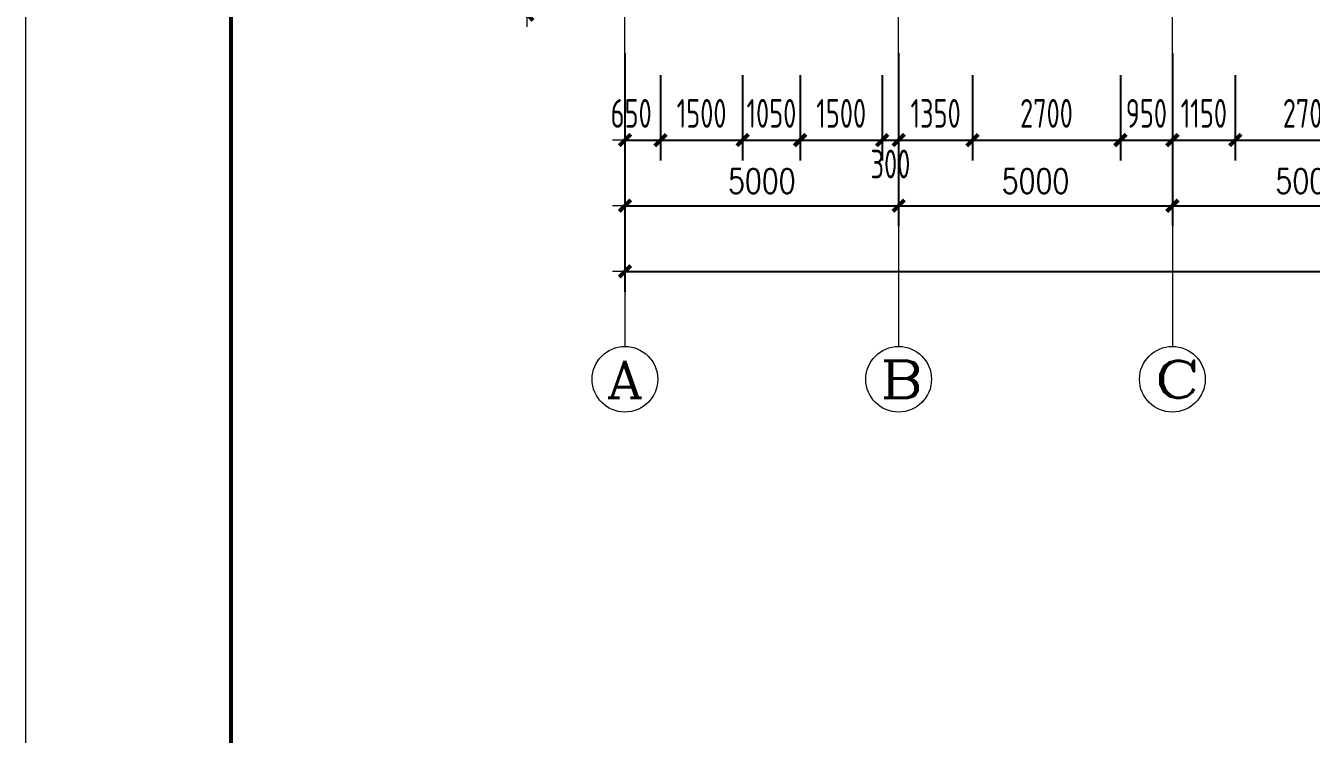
# Model space of a CAD drawing. Header units: millimetres. Extents: x 19781 to 898973, y -947928 to -267362.
# Drawn here: x 431826 to 455311, y -740800 to -727848 of the extents above; entities that cross this region are included whole.
import ezdxf

# ---------------------------------------------------------------- set-up
doc = ezdxf.new("R2010")
doc.units = ezdxf.units.MM
doc.header["$LTSCALE"] = 100
doc.linetypes.add('DOTE', pattern=[2.42, 2, -0.2, 0.02, -0.2])
doc.layers.get('0').update_dxf_attribs({"lineweight": 18})
for name, color, linetype, lineweight in [('AXIS', 3, 'Continuous', 18), ('AXIS_TEXT', 7, 'Continuous', 18), ('BORDER', 7, 'Continuous', 18), ('DOTE', 1, 'DOTE', 18)]:
    doc.layers.add(name, color=color, linetype=linetype, lineweight=lineweight)
doc.styles.add('_TCH_AXIS', font='complex.shx', dxfattribs={"bigfont": 'gbcbig.shx'})
doc.styles.add('COMPLEX', font='complex.shx', dxfattribs={"bigfont": 'gbcbig.shx'})
doc.styles.add('dim_font', font='simplex.shx', dxfattribs={"width": 0.8, "bigfont": 'gbcbig.shx'})
doc.styles.add('TSSD_REIN', font='tssdeng.shx', dxfattribs={"width": 0.7, "bigfont": 'hztxt.shx'})
doc.dimstyles.new('DIMN150', dxfattribs={"dimscale": 1.5, "dimtxt": 300, "dimasz": 1, "dimexe": 250, "dimexo": 300, "dimgap": 150, "dimtad": 1, "dimdec": 0, "dimzin": 0, "dimdsep": 46, "dimtxsty": 'dim_font', "dimblk": '_CAXARROW', "dimcen": 0.09, "dimdle": 2, "dimclrt": 7, "dimadec": 0, "dimazin": 0, "dimtfac": 1, "dimtdec": 0, "dimtix": 1, "dimtmove": 2, "dimatfit": 3, "dimfxl": 1, "dimtolj": 1, "dimtzin": 0, "dimarcsym": 0})

# ---------------------------------------------------------------- blocks, each defined once
blk = doc.blocks.new('_DIMX')
blk.add_line((-150, 0), (150, 0))
blk.add_lwpolyline([(-70, -70, 50, 50, 0), (70, 70, 50, 50, 0)], format="xyseb")
blk = doc.blocks.new('*X813')
at = {"layer": 'AXIS', "color": 0, "lineweight": -2, "transparency": 16777216}
for p, q in [((442061, -726445), (440614, -726445)), ((440989, -726443), (440989, -726442)), ((440989, -726445), (440989, -727645)), ((442061, -727645), (440614, -727645)), ((440989, -727646), (440989, -727648))]:
    blk.add_line(p, q, dxfattribs=at)
at = {"layer": 'AXIS', "color": 0, "lineweight": -2, "transparency": 16777216, "xscale": 1.5, "yscale": 1.5, "zscale": 1.5}
for p, rotation in [((440989, -726445), 270), ((440989, -727645), 90)]:
    blk.add_blockref('_DIMX', p, dxfattribs=dict(at, rotation=rotation))
at = {"layer": 'AXIS', "color": 7, "transparency": 16777216, "insert": (440501, -727045), "char_height": 525, "width": 3727.5, "attachment_point": 5, "rotation": 90, "style": 'TSSD_REIN'}
blk.add_mtext('1200', dxfattribs=at)
blk = doc.blocks.new('_CAXARROW')
blk.add_hatch(color=0).paths.add_polyline_path([(0, 0), (-1, 0.125), (-1, -0.125)], flags=0)
blk = doc.blocks.new('_AXISO')
blk.add_circle((0, 0), 0.5)
at = {"layer": 'AXIS_TEXT', "style": 'COMPLEX', "width": 1.04167}
blk.add_attdef('A', (-0.25, -0.28), '', height=0.56, dxfattribs=at)
blk = doc.blocks.new('*X814')
at = {"layer": 'AXIS', "color": 0, "lineweight": -2, "transparency": 16777216}
for p, q in [((442773, -729552), (442773, -732714)), ((482773, -729552), (482773, -732714)), ((442774, -732339), (482771, -732339))]:
    blk.add_line(p, q, dxfattribs=at)
at = {"layer": 'AXIS', "color": 0, "lineweight": -2, "transparency": 16777216, "xscale": 1.5, "yscale": 1.5, "zscale": 1.5, "rotation": 180}
blk.add_blockref('_DIMX', (442773, -732339), dxfattribs=at)
at = {"layer": 'AXIS', "color": 0, "lineweight": -2, "transparency": 16777216, "xscale": 1.5, "yscale": 1.5, "zscale": 1.5}
blk.add_blockref('_DIMX', (482773, -732339), dxfattribs=at)
at = {"layer": 'AXIS', "color": 7, "transparency": 16777216, "insert": (462773, -731889), "char_height": 450, "width": 4834.29, "attachment_point": 5, "style": 'dim_font'}
blk.add_mtext('40000', dxfattribs=at)
blk = doc.blocks.new('*X815')
at = {"layer": 'AXIS', "color": 0, "lineweight": -2, "transparency": 16777216}
for p, q in [((442773, -728352), (442773, -731514)), ((447773, -728352), (447773, -731514)), ((442774, -731139), (447771, -731139))]:
    blk.add_line(p, q, dxfattribs=at)
at = {"layer": 'AXIS', "color": 0, "lineweight": -2, "transparency": 16777216, "xscale": 1.5, "yscale": 1.5, "zscale": 1.5, "rotation": 180}
blk.add_blockref('_DIMX', (442773, -731139), dxfattribs=at)
at = {"layer": 'AXIS', "color": 0, "lineweight": -2, "transparency": 16777216, "xscale": 1.5, "yscale": 1.5, "zscale": 1.5}
blk.add_blockref('_DIMX', (447773, -731139), dxfattribs=at)
at = {"layer": 'AXIS', "color": 7, "transparency": 16777216, "insert": (445273, -730689), "char_height": 450, "width": 3805.71, "attachment_point": 5, "style": 'dim_font'}
blk.add_mtext('5000', dxfattribs=at)
blk = doc.blocks.new('*X816')
at = {"layer": 'AXIS', "color": 0, "lineweight": -2, "transparency": 16777216}
for p, q in [((447773, -728352), (447773, -731514)), ((452773, -728352), (452773, -731514)), ((447774, -731139), (452771, -731139))]:
    blk.add_line(p, q, dxfattribs=at)
at = {"layer": 'AXIS', "color": 0, "lineweight": -2, "transparency": 16777216, "xscale": 1.5, "yscale": 1.5, "zscale": 1.5, "rotation": 180}
blk.add_blockref('_DIMX', (447773, -731139), dxfattribs=at)
at = {"layer": 'AXIS', "color": 0, "lineweight": -2, "transparency": 16777216, "xscale": 1.5, "yscale": 1.5, "zscale": 1.5}
blk.add_blockref('_DIMX', (452773, -731139), dxfattribs=at)
at = {"layer": 'AXIS', "color": 7, "transparency": 16777216, "insert": (450273, -730689), "char_height": 450, "width": 3805.71, "attachment_point": 5, "style": 'dim_font'}
blk.add_mtext('5000', dxfattribs=at)
blk = doc.blocks.new('*X817')
at = {"layer": 'AXIS', "color": 0, "lineweight": -2, "transparency": 16777216}
for p, q in [((452773, -728352), (452773, -731514)), ((457773, -728352), (457773, -731514)), ((452774, -731139), (457771, -731139))]:
    blk.add_line(p, q, dxfattribs=at)
at = {"layer": 'AXIS', "color": 0, "lineweight": -2, "transparency": 16777216, "xscale": 1.5, "yscale": 1.5, "zscale": 1.5, "rotation": 180}
blk.add_blockref('_DIMX', (452773, -731139), dxfattribs=at)
at = {"layer": 'AXIS', "color": 0, "lineweight": -2, "transparency": 16777216, "xscale": 1.5, "yscale": 1.5, "zscale": 1.5}
blk.add_blockref('_DIMX', (457773, -731139), dxfattribs=at)
at = {"layer": 'AXIS', "color": 7, "transparency": 16777216, "insert": (455273, -730689), "char_height": 450, "width": 3805.71, "attachment_point": 5, "style": 'dim_font'}
blk.add_mtext('5000', dxfattribs=at)
blk = doc.blocks.new('*X824')
at = {"layer": 'AXIS', "color": 0, "lineweight": -2, "transparency": 16777216}
for p, q in [((442773, -728752), (442773, -730314)), ((443423, -728752), (443423, -730314)), ((442774, -729939), (443421, -729939))]:
    blk.add_line(p, q, dxfattribs=at)
at = {"layer": 'AXIS', "color": 0, "lineweight": -2, "transparency": 16777216, "xscale": 1.5, "yscale": 1.5, "zscale": 1.5, "rotation": 180}
blk.add_blockref('_DIMX', (442773, -729939), dxfattribs=at)
at = {"layer": 'AXIS', "color": 0, "lineweight": -2, "transparency": 16777216, "xscale": 1.5, "yscale": 1.5, "zscale": 1.5}
blk.add_blockref('_DIMX', (443423, -729939), dxfattribs=at)
at = {"layer": 'AXIS', "color": 7, "transparency": 16777216, "insert": (442887, -729451), "char_height": 525, "width": 2782.5, "attachment_point": 5, "style": 'TSSD_REIN'}
blk.add_mtext('650', dxfattribs=at)
blk = doc.blocks.new('*X825')
at = {"layer": 'AXIS', "color": 0, "lineweight": -2, "transparency": 16777216}
for p, q in [((443423, -728752), (443423, -730314)), ((444923, -728752), (444923, -730314)), ((443424, -729939), (444921, -729939))]:
    blk.add_line(p, q, dxfattribs=at)
at = {"layer": 'AXIS', "color": 0, "lineweight": -2, "transparency": 16777216, "xscale": 1.5, "yscale": 1.5, "zscale": 1.5, "rotation": 180}
blk.add_blockref('_DIMX', (443423, -729939), dxfattribs=at)
at = {"layer": 'AXIS', "color": 0, "lineweight": -2, "transparency": 16777216, "xscale": 1.5, "yscale": 1.5, "zscale": 1.5}
blk.add_blockref('_DIMX', (444923, -729939), dxfattribs=at)
at = {"layer": 'AXIS', "color": 7, "transparency": 16777216, "insert": (444173, -729451), "char_height": 525, "width": 3727.5, "attachment_point": 5, "style": 'TSSD_REIN'}
blk.add_mtext('1500', dxfattribs=at)
blk = doc.blocks.new('*X826')
at = {"layer": 'AXIS', "color": 0, "lineweight": -2, "transparency": 16777216}
for p, q in [((444923, -728752), (444923, -730314)), ((445973, -728752), (445973, -730314)), ((444921, -729939), (444920, -729939)), ((444923, -729939), (445973, -729939)), ((445974, -729939), (445976, -729939))]:
    blk.add_line(p, q, dxfattribs=at)
at = {"layer": 'AXIS', "color": 0, "lineweight": -2, "transparency": 16777216, "xscale": 1.5, "yscale": 1.5, "zscale": 1.5}
blk.add_blockref('_DIMX', (444923, -729939), dxfattribs=at)
at = {"layer": 'AXIS', "color": 0, "lineweight": -2, "transparency": 16777216, "xscale": 1.5, "yscale": 1.5, "zscale": 1.5, "rotation": 180}
blk.add_blockref('_DIMX', (445973, -729939), dxfattribs=at)
at = {"layer": 'AXIS', "color": 7, "transparency": 16777216, "insert": (445448, -729451), "char_height": 525, "width": 3727.5, "attachment_point": 5, "style": 'TSSD_REIN'}
blk.add_mtext('1050', dxfattribs=at)
blk = doc.blocks.new('*X827')
at = {"layer": 'AXIS', "color": 0, "lineweight": -2, "transparency": 16777216}
for p, q in [((445973, -728752), (445973, -730314)), ((447473, -728752), (447473, -730314)), ((445974, -729939), (447471, -729939))]:
    blk.add_line(p, q, dxfattribs=at)
at = {"layer": 'AXIS', "color": 0, "lineweight": -2, "transparency": 16777216, "xscale": 1.5, "yscale": 1.5, "zscale": 1.5, "rotation": 180}
blk.add_blockref('_DIMX', (445973, -729939), dxfattribs=at)
at = {"layer": 'AXIS', "color": 0, "lineweight": -2, "transparency": 16777216, "xscale": 1.5, "yscale": 1.5, "zscale": 1.5}
blk.add_blockref('_DIMX', (447473, -729939), dxfattribs=at)
at = {"layer": 'AXIS', "color": 7, "transparency": 16777216, "insert": (446723, -729451), "char_height": 525, "width": 3727.5, "attachment_point": 5, "style": 'TSSD_REIN'}
blk.add_mtext('1500', dxfattribs=at)
blk = doc.blocks.new('*X828')
at = {"layer": 'AXIS', "color": 0, "lineweight": -2, "transparency": 16777216}
for p, q in [((447473, -728752), (447473, -730314)), ((447773, -728752), (447773, -730314)), ((447471, -729939), (447470, -729939)), ((447473, -729939), (447773, -729939)), ((447774, -729939), (447776, -729939))]:
    blk.add_line(p, q, dxfattribs=at)
at = {"layer": 'AXIS', "color": 0, "lineweight": -2, "transparency": 16777216, "xscale": 1.5, "yscale": 1.5, "zscale": 1.5}
blk.add_blockref('_DIMX', (447473, -729939), dxfattribs=at)
at = {"layer": 'AXIS', "color": 0, "lineweight": -2, "transparency": 16777216, "xscale": 1.5, "yscale": 1.5, "zscale": 1.5, "rotation": 180}
blk.add_blockref('_DIMX', (447773, -729939), dxfattribs=at)
at = {"layer": 'AXIS', "color": 7, "transparency": 16777216, "insert": (447623, -730376), "char_height": 525, "width": 2835, "attachment_point": 5, "style": 'TSSD_REIN'}
blk.add_mtext('300', dxfattribs=at)
blk = doc.blocks.new('*X829')
at = {"layer": 'AXIS', "color": 0, "lineweight": -2, "transparency": 16777216}
for p, q in [((447773, -728752), (447773, -730314)), ((449123, -728752), (449123, -730314)), ((447771, -729939), (447770, -729939)), ((447773, -729939), (449123, -729939)), ((449124, -729939), (449126, -729939))]:
    blk.add_line(p, q, dxfattribs=at)
at = {"layer": 'AXIS', "color": 0, "lineweight": -2, "transparency": 16777216, "xscale": 1.5, "yscale": 1.5, "zscale": 1.5}
blk.add_blockref('_DIMX', (447773, -729939), dxfattribs=at)
at = {"layer": 'AXIS', "color": 0, "lineweight": -2, "transparency": 16777216, "xscale": 1.5, "yscale": 1.5, "zscale": 1.5, "rotation": 180}
blk.add_blockref('_DIMX', (449123, -729939), dxfattribs=at)
at = {"layer": 'AXIS', "color": 7, "transparency": 16777216, "insert": (448448, -729451), "char_height": 525, "width": 3727.5, "attachment_point": 5, "style": 'TSSD_REIN'}
blk.add_mtext('1350', dxfattribs=at)
blk = doc.blocks.new('*X830')
at = {"layer": 'AXIS', "color": 0, "lineweight": -2, "transparency": 16777216}
for p, q in [((449123, -728752), (449123, -730314)), ((451823, -728752), (451823, -730314)), ((449124, -729939), (451821, -729939))]:
    blk.add_line(p, q, dxfattribs=at)
at = {"layer": 'AXIS', "color": 0, "lineweight": -2, "transparency": 16777216, "xscale": 1.5, "yscale": 1.5, "zscale": 1.5, "rotation": 180}
blk.add_blockref('_DIMX', (449123, -729939), dxfattribs=at)
at = {"layer": 'AXIS', "color": 0, "lineweight": -2, "transparency": 16777216, "xscale": 1.5, "yscale": 1.5, "zscale": 1.5}
blk.add_blockref('_DIMX', (451823, -729939), dxfattribs=at)
at = {"layer": 'AXIS', "color": 7, "transparency": 16777216, "insert": (450473, -729451), "char_height": 525, "width": 3885, "attachment_point": 5, "style": 'TSSD_REIN'}
blk.add_mtext('2700', dxfattribs=at)
blk = doc.blocks.new('*X831')
at = {"layer": 'AXIS', "color": 0, "lineweight": -2, "transparency": 16777216}
for p, q in [((451823, -728752), (451823, -730314)), ((452773, -728752), (452773, -730314)), ((451821, -729939), (451820, -729939)), ((451823, -729939), (452773, -729939)), ((452774, -729939), (452776, -729939))]:
    blk.add_line(p, q, dxfattribs=at)
at = {"layer": 'AXIS', "color": 0, "lineweight": -2, "transparency": 16777216, "xscale": 1.5, "yscale": 1.5, "zscale": 1.5}
blk.add_blockref('_DIMX', (451823, -729939), dxfattribs=at)
at = {"layer": 'AXIS', "color": 0, "lineweight": -2, "transparency": 16777216, "xscale": 1.5, "yscale": 1.5, "zscale": 1.5, "rotation": 180}
blk.add_blockref('_DIMX', (452773, -729939), dxfattribs=at)
at = {"layer": 'AXIS', "color": 7, "transparency": 16777216, "insert": (452298, -729451), "char_height": 525, "width": 2835, "attachment_point": 5, "style": 'TSSD_REIN'}
blk.add_mtext('950', dxfattribs=at)
blk = doc.blocks.new('*X1871')
at = {"layer": 'AXIS', "color": 0, "lineweight": -2, "transparency": 16777216}
for p, q in [((452773, -728752), (452773, -730314)), ((453923, -728752), (453923, -730314)), ((452771, -729939), (452770, -729939)), ((452773, -729939), (453923, -729939)), ((453924, -729939), (453926, -729939))]:
    blk.add_line(p, q, dxfattribs=at)
at = {"layer": 'AXIS', "color": 0, "lineweight": -2, "transparency": 16777216, "xscale": 1.5, "yscale": 1.5, "zscale": 1.5}
blk.add_blockref('_DIMX', (452773, -729939), dxfattribs=at)
at = {"layer": 'AXIS', "color": 0, "lineweight": -2, "transparency": 16777216, "xscale": 1.5, "yscale": 1.5, "zscale": 1.5, "rotation": 180}
blk.add_blockref('_DIMX', (453923, -729939), dxfattribs=at)
at = {"layer": 'AXIS', "color": 7, "transparency": 16777216, "insert": (453348, -729451), "char_height": 525, "width": 3727.5, "attachment_point": 5, "style": 'TSSD_REIN'}
blk.add_mtext('1150', dxfattribs=at)
blk = doc.blocks.new('*X1872')
at = {"layer": 'AXIS', "color": 0, "lineweight": -2, "transparency": 16777216}
for p, q in [((453923, -728752), (453923, -730314)), ((456623, -728752), (456623, -730314)), ((453924, -729939), (456621, -729939))]:
    blk.add_line(p, q, dxfattribs=at)
at = {"layer": 'AXIS', "color": 0, "lineweight": -2, "transparency": 16777216, "xscale": 1.5, "yscale": 1.5, "zscale": 1.5, "rotation": 180}
blk.add_blockref('_DIMX', (453923, -729939), dxfattribs=at)
at = {"layer": 'AXIS', "color": 0, "lineweight": -2, "transparency": 16777216, "xscale": 1.5, "yscale": 1.5, "zscale": 1.5}
blk.add_blockref('_DIMX', (456623, -729939), dxfattribs=at)
at = {"layer": 'AXIS', "color": 7, "transparency": 16777216, "insert": (455273, -729451), "char_height": 525, "width": 3885, "attachment_point": 5, "style": 'TSSD_REIN'}
blk.add_mtext('2700', dxfattribs=at)

msp = doc.modelspace()

# ---------------------------------------------------------------- linework, layer by layer
at = {"layer": 'AXIS'}
for p, q in [((442772.71, -729123.53), (442772.71, -733710.53)), ((447772.71, -729123.53), (447772.71, -733710.53)), ((452772.71, -729123.53), (452772.71, -733710.53))]:
    msp.add_line(p, q, dxfattribs=at)
at = {"layer": 'BORDER'}
msp.add_lwpolyline([(431826, -772565), (431826, -709565), (543276, -709565), (543276, -772565)], close=True, dxfattribs=at)
msp.add_lwpolyline([(435576, -771065, 75, 75, 0), (435576, -711065, 75, 75, 0), (541776, -711065, 75, 75, 0), (541776, -771065, 75, 75, 0)], format="xyseb", close=True, dxfattribs=at)
at = {"layer": 'DOTE', "linetype": 'DOTE', "ltscale": 10}
for p, q in [((442772.71, -729123.53), (442772.71, -715644.53)), ((447772.71, -729123.53), (447772.71, -715644.53)), ((452772.71, -729123.53), (452772.71, -715644.53))]:
    msp.add_line(p, q, dxfattribs=at)

# ---------------------------------------------------------------- block references
at = {"layer": 'AXIS'}
ref = msp.add_blockref('_AXISO', (442772.71, -734310.53), dxfattribs=dict(at, xscale=1200, yscale=1200, zscale=1200))
ref.add_attrib('A', 'A', (442433.29, -734649.94), dxfattribs={"layer": 'AXIS_TEXT', "height": 678.82, "style": '_TCH_AXIS', "width": 1.16667})
ref = msp.add_blockref('_AXISO', (447772.71, -734310.53), dxfattribs=dict(at, xscale=1200, yscale=1200, zscale=1200))
ref.add_attrib('A', 'B', (447433.29, -734649.94), dxfattribs={"layer": 'AXIS_TEXT', "height": 678.82, "style": '_TCH_AXIS', "width": 1.23529})
ref = msp.add_blockref('_AXISO', (452772.71, -734310.53), dxfattribs=dict(at, xscale=1200, yscale=1200, zscale=1200))
ref.add_attrib('A', 'C', (452433.29, -734649.94), dxfattribs={"layer": 'AXIS_TEXT', "height": 678.82, "style": '_TCH_AXIS', "width": 1.4})

# ---------------------------------------------------------------- dimensions: what is measured, and where the dimension line sits
for base, p1, p2, angle, picture, middle in [((440988.7, -727644.53), (442510.71, -726444.53), (442510.71, -727644.53), 270, '*X813', (440501.2, -727044.53)), ((451822.71, -729938.53), (449122.71, -728301.53), (451822.71, -728301.53), 0, '*X830', (450472.71, -729451.03)), ((453922.71, -729938.53), (452772.71, -728301.53), (453922.71, -728301.53), 0, '*X1871', (453347.71, -729451.03))]:
    dim = msp.add_linear_dim(base=base, p1=p1, p2=p2, angle=angle, dimstyle='DIMN150', override={"dimtxt": 350, "dimtxsty": 'TSSD_REIN', "dimsah": 1, "dimtzin": 0}, dxfattribs=at)
    dim.commit()
    dim.dimension.update_dxf_attribs({"geometry": picture, "text_midpoint": middle})
for base, p1, p2, override, picture, middle in [((447772.71, -731138.53), (442772.71, -727901.53), (447772.71, -727901.53), {"dimsah": 1, "dimtzin": 0}, '*X815', (445272.71, -730688.53)), ((452772.71, -731138.53), (447772.71, -727901.53), (452772.71, -727901.53), {"dimsah": 1, "dimtzin": 0}, '*X816', (450272.71, -730688.53)), ((457772.71, -731138.53), (452772.71, -727901.53), (457772.71, -727901.53), {"dimsah": 1, "dimtzin": 0}, '*X817', (455272.71, -730688.53)), ((444922.71, -729938.53), (443422.71, -728301.53), (444922.71, -728301.53), {"dimtxt": 350, "dimtxsty": 'TSSD_REIN', "dimsah": 1, "dimtzin": 0}, '*X825', (444172.71, -729451.03)), ((445972.71, -729938.53), (444922.71, -728301.53), (445972.71, -728301.53), {"dimtxt": 350, "dimtxsty": 'TSSD_REIN', "dimsah": 1, "dimtzin": 0}, '*X826', (445447.71, -729451.03)), ((447472.71, -729938.53), (445972.71, -728301.53), (447472.71, -728301.53), {"dimtxt": 350, "dimtxsty": 'TSSD_REIN', "dimsah": 1, "dimtzin": 0}, '*X827', (446722.71, -729451.03)), ((449122.71, -729938.53), (447772.71, -728301.53), (449122.71, -728301.53), {"dimtxt": 350, "dimtxsty": 'TSSD_REIN', "dimsah": 1, "dimtzin": 0}, '*X829', (448447.71, -729451.03)), ((452772.71, -729938.53), (451822.71, -728301.53), (452772.71, -728301.53), {"dimtxt": 350, "dimtxsty": 'TSSD_REIN', "dimsah": 1, "dimtzin": 0}, '*X831', (452297.71, -729451.03)), ((456622.71, -729938.53), (453922.71, -728301.53), (456622.71, -728301.53), {"dimtxt": 350, "dimtxsty": 'TSSD_REIN', "dimsah": 1, "dimtzin": 0}, '*X1872', (455272.71, -729451.03)), ((482772.71, -732338.53), (442772.71, -729101.53), (482772.71, -729101.53), {"dimsah": 1, "dimtzin": 0}, '*X814', (462772.71, -731888.53))]:
    dim = msp.add_linear_dim(base=base, p1=p1, p2=p2, dimstyle='DIMN150', override=override, dxfattribs=at)
    dim.commit()
    dim.dimension.update_dxf_attribs({"geometry": picture, "text_midpoint": middle})
for base, p1, p2, picture, middle in [((443422.71, -729938.53), (442772.71, -728301.53), (443422.71, -728301.53), '*X824', (442887.07, -729451.03)), ((447772.71, -729938.53), (447472.71, -728301.53), (447772.71, -728301.53), '*X828', (447622.71, -730376.03))]:
    dim = msp.add_linear_dim(base=base, p1=p1, p2=p2, dimstyle='DIMN150', override={"dimtxt": 350, "dimtxsty": 'TSSD_REIN', "dimsah": 1, "dimtzin": 0}, dxfattribs=at)
    dim.commit()
    dim.dimension.update_dxf_attribs({"geometry": picture, "text_midpoint": middle, "dimtype": 160})

doc.saveas('drawing.dxf')
